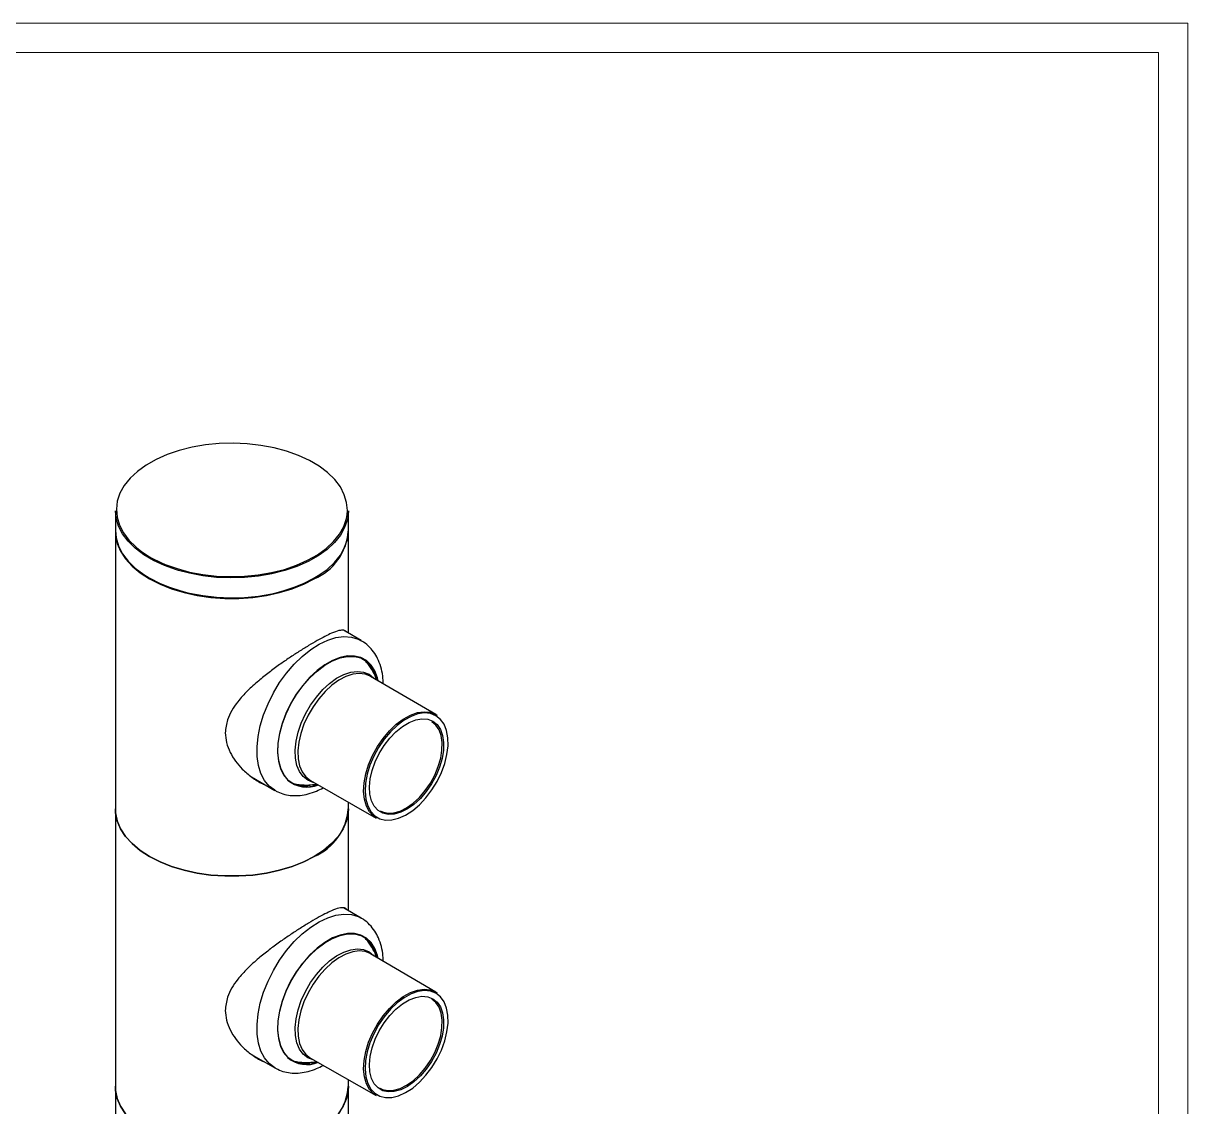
# Model space of a CAD drawing. Header units: millimetres. Extents: x 1036 to 1568, y -23 to 352.
# Drawn here: x 1448 to 1567.9, y 240.3 to 351.9 of the extents above; entities that cross this region are included whole.
import ezdxf

# ---------------------------------------------------------------- set-up
doc = ezdxf.new("R2010")
doc.units = ezdxf.units.MM
doc.layers.get('Defpoints').update_dxf_attribs({"color": 6, "lineweight": 9})
doc.layers.add('SolidLine', color=7, linetype='Continuous', lineweight=30)

msp = doc.modelspace()

# ---------------------------------------------------------------- linework, layer by layer
at = {"layer": 'Defpoints'}
for points in [[(1567.91, -23.09), (1567.91, 351.9), (1036.31, 351.9), (1036.31, -23.09)], [(1564.91, -20.09), (1564.91, 348.9), (1039.31, 348.9), (1039.31, -20.09)]]:
    msp.add_lwpolyline(points, close=True, dxfattribs=at)
at = {"layer": 'SolidLine', "color": 7, "linetype": 'Continuous', "lineweight": 25}
for p, q in [((1457.46, 301.71), (1457.46, 299.67)), ((1481.46, 299.67), (1481.46, 301.71)), ((1457.46, 299.59), (1457.46, 271.01)), ((1481.46, 289.09), (1481.46, 299.59)), ((1482.78, 288.33), (1480.95, 289.39)), ((1490.47, 280.72), (1483.75, 284.65)), ((1490.46, 280.72), (1490.59, 280.64)), ((1471.48, 274.3), (1473.88, 272.91)), ((1477.56, 273.91), (1484.32, 270.06)), ((1481.46, 271.01), (1481.46, 271.69)), ((1457.46, 271.01), (1457.46, 242.43)), ((1481.46, 260.52), (1481.46, 271.01)), ((1482.78, 259.75), (1480.95, 260.81)), ((1490.47, 252.14), (1483.75, 256.07)), ((1490.46, 252.14), (1490.59, 252.06)), ((1471.48, 245.72), (1473.88, 244.34)), ((1477.56, 245.33), (1484.32, 241.49)), ((1457.46, 242.43), (1457.46, 213.85)), ((1481.46, 242.43), (1481.46, 243.11)), ((1481.46, 231.94), (1481.46, 242.43))]:
    msp.add_line(p, q, dxfattribs=at)
at = {"layer": 'SolidLine', "color": 8, "linetype": 'Continuous', "lineweight": 25}
for p, q in [((1483.77, 285.59), (1483.73, 285.72)), ((1483.77, 257.01), (1483.73, 257.14))]:
    msp.add_line(p, q, dxfattribs=at)
at = {"layer": 'SolidLine', "color": 7, "linetype": 'Continuous', "lineweight": 25, "flags": 128}
for points in [[(1481.32, 301.29), (1481.36, 301.72), (1481.28, 302.54), (1481.04, 303.36), (1480.63, 304.16), (1480.05, 304.92), (1479.32, 305.63), (1478.45, 306.29), (1477.44, 306.88), (1476.32, 307.4), (1475.1, 307.84), (1473.8, 308.19), (1472.43, 308.44), (1471.02, 308.6), (1469.59, 308.66), (1468.15, 308.62), (1466.73, 308.48), (1465.36, 308.24), (1464.04, 307.91), (1462.8, 307.49), (1461.66, 306.98), (1460.64, 306.4), (1459.74, 305.75), (1458.98, 305.05), (1458.38, 304.3), (1457.93, 303.51), (1457.66, 302.69), (1457.56, 301.87), (1457.63, 301.04), (1457.87, 300.22), (1458.28, 299.43), (1458.86, 298.67), (1459.59, 297.95), (1459.83, 297.75)], [(1462.53, 296.05), (1461.4, 296.57), (1460.39, 297.17), (1459.51, 297.84), (1458.77, 298.56), (1458.19, 299.32), (1457.77, 300.13), (1457.53, 300.95), (1457.46, 301.71)], [(1481.46, 301.71), (1481.46, 301.63), (1481.35, 300.8), (1481.07, 299.98), (1480.63, 299.18), (1480.02, 298.42), (1479.26, 297.71), (1478.35, 297.06), (1477.31, 296.47), (1476.16, 295.96), (1474.92, 295.54), (1473.59, 295.21), (1472.2, 294.97), (1470.77, 294.82), (1469.32, 294.78), (1467.88, 294.84), (1466.46, 295), (1465.08, 295.26), (1463.97, 295.55)], [(1457.46, 299.67), (1457.53, 298.91), (1457.77, 298.08), (1458.19, 297.28), (1458.77, 296.52), (1459.51, 295.8), (1460.39, 295.13), (1461.4, 294.53), (1462.53, 294.01), (1463.76, 293.57), (1465.08, 293.22), (1466.46, 292.96), (1467.88, 292.8), (1469.32, 292.74), (1470.77, 292.78), (1472.2, 292.92), (1473.59, 293.16), (1474.92, 293.5), (1476.16, 293.92), (1477.31, 294.43), (1478.35, 295.02), (1479.26, 295.67), (1480.02, 296.38), (1480.63, 297.14), (1481.07, 297.94), (1481.35, 298.76), (1481.46, 299.59), (1481.46, 299.67)], [(1457.46, 299.59), (1457.48, 299.17), (1457.65, 298.34), (1458, 297.53), (1458.51, 296.74), (1459.19, 296), (1460.01, 295.31), (1460.97, 294.69), (1462.06, 294.13), (1463.25, 293.66), (1464.53, 293.27), (1465.89, 292.97), (1467.29, 292.77), (1468.73, 292.67), (1470.18, 292.67), (1471.62, 292.77), (1473.03, 292.97), (1474.38, 293.27), (1475.66, 293.66), (1476.86, 294.13), (1477.94, 294.69)], [(1475.23, 274.01), (1474.81, 274.54), (1474.49, 275.19), (1474.28, 275.96), (1474.2, 276.83), (1474.23, 277.77), (1474.39, 278.76), (1474.66, 279.78), (1475.05, 280.8), (1475.54, 281.81), (1476.11, 282.78), (1476.77, 283.68), (1477.48, 284.49), (1478.24, 285.2), (1479.03, 285.79), (1479.83, 286.24), (1480.61, 286.55), (1481.37, 286.7), (1482.08, 286.7), (1482.73, 286.54), (1483.3, 286.22), (1483.77, 285.77), (1484.15, 285.17), (1484.41, 284.46), (1484.47, 284.23)], [(1483.75, 284.65), (1483.75, 284.65), (1483.63, 284.72)], [(1484.32, 270.06), (1484.05, 270.24), (1483.63, 270.7), (1483.31, 271.28), (1483.11, 271.99), (1483.03, 272.79), (1483.08, 273.67), (1483.25, 274.6), (1483.54, 275.55), (1483.95, 276.49), (1484.45, 277.41), (1485.03, 278.26), (1485.68, 279.04), (1486.38, 279.71), (1487.11, 280.25), (1487.85, 280.66), (1488.57, 280.92), (1489.26, 281.01), (1489.9, 280.95), (1490.46, 280.72), (1490.46, 280.72)], [(1490.48, 280.59), (1489.93, 280.82), (1489.3, 280.88), (1488.62, 280.79), (1487.91, 280.53), (1487.19, 280.14), (1486.47, 279.6), (1485.78, 278.94), (1485.14, 278.18), (1484.56, 277.33), (1484.07, 276.43), (1483.68, 275.5), (1483.39, 274.57), (1483.22, 273.65), (1483.17, 272.79), (1483.25, 272), (1483.45, 271.31), (1483.76, 270.73), (1484.18, 270.29), (1484.69, 269.99), (1485.28, 269.85), (1485.93, 269.86), (1486.63, 270.03), (1487.35, 270.36), (1488.08, 270.83), (1488.78, 271.43), (1489.45, 272.14), (1490.06, 272.95), (1490.6, 273.82), (1491.04, 274.74), (1491.38, 275.68), (1491.61, 276.61), (1491.72, 277.5), (1491.71, 278.33), (1491.57, 279.07), (1491.32, 279.71), (1490.95, 280.22), (1490.48, 280.59)], [(1490.16, 280.03), (1490.59, 279.68), (1490.93, 279.18), (1491.16, 278.57), (1491.26, 277.85), (1491.25, 277.05), (1491.11, 276.19), (1490.85, 275.31), (1490.49, 274.43), (1490.02, 273.58), (1489.48, 272.79), (1488.87, 272.08), (1488.21, 271.47), (1487.53, 270.99), (1486.85, 270.65), (1486.18, 270.47), (1485.56, 270.43), (1485, 270.56), (1484.52, 270.84), (1484.13, 271.27), (1483.85, 271.83), (1483.68, 272.5), (1483.63, 273.26), (1483.71, 274.09), (1483.91, 274.96), (1484.22, 275.85), (1484.64, 276.71), (1485.14, 277.54), (1485.72, 278.29), (1486.36, 278.95), (1487.03, 279.5), (1487.72, 279.91), (1488.39, 280.17), (1489.04, 280.28), (1489.63, 280.24), (1490.16, 280.03)], [(1484.73, 270.81), (1484.97, 270.69), (1485.53, 270.57), (1486.14, 270.6), (1486.79, 270.78), (1487.46, 271.12), (1488.13, 271.59), (1488.77, 272.18), (1489.37, 272.88), (1489.9, 273.65), (1490.36, 274.49), (1490.72, 275.35), (1490.97, 276.22), (1491.1, 277.05), (1491.12, 277.84), (1491.02, 278.55), (1490.8, 279.15), (1490.47, 279.64), (1490.04, 279.98)], [(1481.46, 271.01), (1481.43, 270.59), (1481.26, 269.76), (1480.91, 268.95), (1480.4, 268.16), (1479.73, 267.42), (1478.9, 266.73), (1477.94, 266.11), (1476.86, 265.55), (1475.66, 265.08), (1474.38, 264.69), (1473.03, 264.39), (1471.62, 264.19), (1470.18, 264.09), (1468.73, 264.09), (1467.29, 264.19), (1465.89, 264.39), (1464.53, 264.69), (1463.25, 265.08), (1462.06, 265.55), (1460.97, 266.11), (1460.01, 266.73), (1459.19, 267.42), (1458.51, 268.16), (1458, 268.95), (1457.65, 269.76), (1457.48, 270.59), (1457.46, 271.01)], [(1457.46, 271.01), (1457.48, 270.59), (1457.65, 269.76), (1458, 268.95), (1458.51, 268.16), (1459.19, 267.42), (1460.01, 266.73), (1460.97, 266.11), (1462.06, 265.55), (1463.25, 265.08), (1464.53, 264.69), (1465.89, 264.39), (1467.29, 264.19), (1468.73, 264.09), (1470.18, 264.09), (1471.62, 264.19), (1473.03, 264.39), (1474.38, 264.69), (1475.66, 265.08), (1476.86, 265.55), (1477.94, 266.11)], [(1475.23, 245.43), (1474.81, 245.96), (1474.49, 246.61), (1474.28, 247.38), (1474.2, 248.25), (1474.23, 249.19), (1474.39, 250.18), (1474.66, 251.2), (1475.05, 252.23), (1475.54, 253.23), (1476.11, 254.2), (1476.77, 255.1), (1477.48, 255.91), (1478.24, 256.62), (1479.03, 257.21), (1479.83, 257.66), (1480.61, 257.97), (1481.37, 258.12), (1482.08, 258.12), (1482.73, 257.96), (1483.3, 257.65), (1483.77, 257.19), (1484.15, 256.59), (1484.41, 255.88), (1484.47, 255.65)], [(1483.75, 256.07), (1483.75, 256.07), (1483.63, 256.14)], [(1484.32, 241.49), (1484.05, 241.67), (1483.63, 242.12), (1483.31, 242.7), (1483.11, 243.41), (1483.03, 244.21), (1483.08, 245.09), (1483.25, 246.02), (1483.54, 246.97), (1483.95, 247.91), (1484.45, 248.83), (1485.03, 249.69), (1485.68, 250.46), (1486.38, 251.13), (1487.11, 251.68), (1487.85, 252.08), (1488.57, 252.34), (1489.26, 252.43), (1489.9, 252.37), (1490.46, 252.14), (1490.46, 252.14)], [(1490.48, 252.01), (1489.93, 252.24), (1489.3, 252.3), (1488.62, 252.21), (1487.91, 251.96), (1487.19, 251.56), (1486.47, 251.02), (1485.78, 250.36), (1485.14, 249.6), (1484.56, 248.75), (1484.07, 247.85), (1483.68, 246.92), (1483.39, 245.99), (1483.22, 245.08), (1483.17, 244.21), (1483.25, 243.42), (1483.45, 242.73), (1483.76, 242.15), (1484.18, 241.71), (1484.69, 241.41), (1485.28, 241.27), (1485.93, 241.28), (1486.63, 241.46), (1487.35, 241.78), (1488.08, 242.25), (1488.78, 242.85), (1489.45, 243.57), (1490.06, 244.37), (1490.6, 245.25), (1491.04, 246.16), (1491.38, 247.1), (1491.61, 248.03), (1491.72, 248.92), (1491.71, 249.75), (1491.57, 250.49), (1491.32, 251.13), (1490.95, 251.64), (1490.48, 252.01)], [(1490.16, 251.45), (1490.59, 251.1), (1490.93, 250.6), (1491.16, 249.99), (1491.26, 249.27), (1491.25, 248.47), (1491.11, 247.61), (1490.85, 246.73), (1490.49, 245.85), (1490.02, 245), (1489.48, 244.21), (1488.87, 243.5), (1488.21, 242.89), (1487.53, 242.42), (1486.85, 242.08), (1486.18, 241.89), (1485.56, 241.86), (1485, 241.98), (1484.52, 242.26), (1484.13, 242.69), (1483.85, 243.25), (1483.68, 243.92), (1483.63, 244.68), (1483.71, 245.51), (1483.91, 246.38), (1484.22, 247.27), (1484.64, 248.13), (1485.14, 248.96), (1485.72, 249.71), (1486.36, 250.37), (1487.03, 250.92), (1487.72, 251.33), (1488.39, 251.59), (1489.04, 251.7), (1489.63, 251.66), (1490.16, 251.45)], [(1484.73, 242.23), (1484.97, 242.11), (1485.53, 241.99), (1486.14, 242.02), (1486.79, 242.2), (1487.46, 242.54), (1488.13, 243.01), (1488.77, 243.6), (1489.37, 244.3), (1489.9, 245.08), (1490.36, 245.91), (1490.72, 246.77), (1490.97, 247.64), (1491.1, 248.48), (1491.12, 249.26), (1491.02, 249.97), (1490.8, 250.57), (1490.47, 251.06), (1490.04, 251.41)], [(1457.46, 242.43), (1457.48, 242.01), (1457.65, 241.18), (1458, 240.37), (1458.51, 239.59), (1459.19, 238.84), (1460.01, 238.16), (1460.97, 237.53), (1462.06, 236.97), (1463.25, 236.5), (1464.53, 236.11), (1465.89, 235.81), (1467.29, 235.61), (1468.73, 235.51), (1470.18, 235.51), (1471.62, 235.61), (1473.03, 235.81), (1474.38, 236.11), (1475.66, 236.5), (1476.86, 236.97), (1477.94, 237.53)], [(1458.51, 239.59), (1458, 240.37), (1457.65, 241.18), (1457.48, 242.01), (1457.46, 242.43)], [(1481.46, 242.43), (1481.43, 242.01), (1481.26, 241.18), (1480.91, 240.37), (1480.4, 239.59)]]:
    msp.add_lwpolyline(points, dxfattribs=at)
at = {"layer": 'SolidLine', "color": 8, "linetype": 'Continuous', "lineweight": 25, "flags": 128}
for points in [[(1462.59, 296.18), (1463.81, 295.74), (1465.11, 295.39), (1466.48, 295.14), (1467.89, 294.98), (1469.33, 294.92), (1470.76, 294.96), (1472.18, 295.1), (1473.55, 295.34), (1474.87, 295.67), (1476.11, 296.09), (1477.25, 296.6), (1478.28, 297.18), (1479.17, 297.83), (1479.93, 298.53), (1480.54, 299.28), (1480.98, 300.07), (1481.25, 300.89), (1481.32, 301.29)], [(1463.97, 295.55), (1463.76, 295.61), (1462.53, 296.05)], [(1473.3, 273.35), (1472.82, 273.93), (1472.45, 274.64), (1472.2, 275.46), (1472.06, 276.38), (1472.05, 277.39), (1472.15, 278.46), (1472.38, 279.57), (1472.73, 280.7), (1473.18, 281.83), (1473.74, 282.94), (1474.38, 284), (1475.1, 284.99), (1475.88, 285.9), (1476.71, 286.71), (1477.58, 287.4), (1478.45, 287.96), (1479.33, 288.37), (1480.18, 288.64), (1481, 288.74), (1481.77, 288.69), (1482.47, 288.49), (1482.79, 288.32)], [(1484.51, 284.21), (1484.45, 284.49), (1484.18, 285.21), (1483.8, 285.8), (1483.32, 286.27), (1482.75, 286.58), (1482.1, 286.74), (1481.38, 286.75), (1480.62, 286.59), (1479.83, 286.29), (1479.03, 285.83), (1478.24, 285.24), (1477.47, 284.52), (1476.75, 283.7), (1476.09, 282.8), (1475.51, 281.82), (1475.02, 280.81), (1474.63, 279.78), (1474.36, 278.75), (1474.2, 277.75), (1474.16, 276.8), (1474.25, 275.93), (1474.45, 275.16), (1474.78, 274.5), (1475.21, 273.97), (1475.21, 273.97)], [(1477.27, 273.96), (1476.8, 274.33), (1476.42, 274.85), (1476.16, 275.48), (1476.01, 276.23), (1475.98, 277.06), (1476.07, 277.96), (1476.28, 278.89), (1476.61, 279.84), (1477.03, 280.78), (1477.56, 281.68), (1478.16, 282.52), (1478.82, 283.28), (1479.52, 283.93), (1480.25, 284.45), (1480.99, 284.84), (1481.71, 285.08), (1482.39, 285.16), (1483.03, 285.09), (1483.59, 284.87), (1484.06, 284.49), (1484.1, 284.44)], [(1483.63, 284.72), (1483.2, 284.88), (1482.58, 284.95), (1481.9, 284.86), (1481.19, 284.63), (1480.47, 284.24), (1479.75, 283.73), (1479.06, 283.09), (1478.41, 282.35), (1477.82, 281.52), (1477.3, 280.64), (1476.88, 279.71), (1476.56, 278.78), (1476.35, 277.86), (1476.26, 276.98), (1476.29, 276.16), (1476.44, 275.42), (1476.7, 274.8), (1477.07, 274.29), (1477.54, 273.92)], [(1476.62, 273.4), (1476.9, 273.46), (1476.94, 273.47)], [(1477.91, 273.71), (1477.83, 273.73), (1477.27, 273.96)], [(1473.89, 272.91), (1473.87, 272.92), (1473.3, 273.35)], [(1473.3, 244.78), (1472.82, 245.35), (1472.45, 246.06), (1472.2, 246.88), (1472.06, 247.8), (1472.05, 248.81), (1472.15, 249.88), (1472.38, 250.99), (1472.73, 252.12), (1473.18, 253.25), (1473.74, 254.36), (1474.38, 255.42), (1475.1, 256.42), (1475.88, 257.33), (1476.71, 258.13), (1477.58, 258.82), (1478.45, 259.38), (1479.33, 259.79), (1480.18, 260.06), (1481, 260.17), (1481.77, 260.12), (1482.47, 259.91), (1482.79, 259.75)], [(1484.51, 255.63), (1484.45, 255.91), (1484.18, 256.63), (1483.8, 257.23), (1483.32, 257.69), (1482.75, 258), (1482.1, 258.17), (1481.38, 258.17), (1480.62, 258.01), (1479.83, 257.71), (1479.03, 257.25), (1478.24, 256.66), (1477.47, 255.94), (1476.75, 255.12), (1476.09, 254.22), (1475.51, 253.25), (1475.02, 252.23), (1474.63, 251.2), (1474.36, 250.17), (1474.2, 249.17), (1474.16, 248.23), (1474.25, 247.36), (1474.45, 246.58), (1474.78, 245.92), (1475.21, 245.39), (1475.21, 245.39)], [(1477.27, 245.38), (1476.8, 245.75), (1476.42, 246.27), (1476.16, 246.9), (1476.01, 247.65), (1475.98, 248.48), (1476.07, 249.38), (1476.28, 250.32), (1476.61, 251.27), (1477.03, 252.2), (1477.56, 253.11), (1478.16, 253.94), (1478.82, 254.7), (1479.52, 255.35), (1480.25, 255.87), (1480.99, 256.26), (1481.71, 256.5), (1482.39, 256.58), (1483.03, 256.51), (1483.59, 256.29), (1484.06, 255.91), (1484.1, 255.87)], [(1483.63, 256.14), (1483.2, 256.3), (1482.58, 256.37), (1481.9, 256.28), (1481.19, 256.05), (1480.47, 255.67), (1479.75, 255.15), (1479.06, 254.51), (1478.41, 253.77), (1477.82, 252.94), (1477.3, 252.06), (1476.88, 251.14), (1476.56, 250.2), (1476.35, 249.28), (1476.26, 248.4), (1476.29, 247.58), (1476.44, 246.85), (1476.7, 246.22), (1477.07, 245.71), (1477.54, 245.34)], [(1473.89, 244.33), (1473.87, 244.34), (1473.3, 244.78)], [(1476.62, 244.82), (1476.9, 244.88), (1476.94, 244.89)], [(1477.91, 245.13), (1477.83, 245.15), (1477.27, 245.38)]]:
    msp.add_lwpolyline(points, dxfattribs=at)
at = {"layer": 'SolidLine', "color": 7, "linetype": 'Continuous', "lineweight": 25}
for centre, radius, start, end in [((1475.65, 300.04), 5.82, 293.1382, 355.5416), ((1469.46, 310.77), 18.11, 242.1885, 297.8115), ((1481.15, 283.77), 3.22, 9.6626, 55.0409), ((1477.16, 276.23), 2.95, 229.0717, 292.085), ((1476.95, 276.28), 2.9, 243.3359, 280.983), ((1475.65, 271.46), 5.82, 293.1382, 355.5416), ((1481.15, 255.2), 3.22, 9.6624, 55.0411), ((1477.16, 247.66), 2.95, 229.072, 292.0845), ((1476.95, 247.7), 2.9, 243.3359, 280.983), ((1475.65, 242.88), 5.82, 293.1382, 355.5416)]:
    msp.add_arc(centre, radius, start, end, dxfattribs=at)
at = {"layer": 'SolidLine', "color": 8, "linetype": 'Continuous', "lineweight": 25}
for centre, radius, start, end in [((1466.69, 306.59), 11.19, 232.164, 248.4864), ((1477.17, 276.29), 3.05, 229.8217, 293.225), ((1477.17, 247.72), 3.05, 229.8217, 293.2253)]:
    msp.add_arc(centre, radius, start, end, dxfattribs=at)
at = {"layer": 'SolidLine', "color": 7, "linetype": 'Continuous', "lineweight": 25}
for points, knots in [([(1481.27, 289.2), (1481.26, 289.22), (1481.21, 289.34), (1480.99, 289.41), (1480.52, 289.4), (1479.85, 289.15), (1479.06, 288.78), (1478.26, 288.35), (1477.36, 287.82), (1476.39, 287.22), (1475.38, 286.56), (1474.34, 285.84), (1473.27, 285.05), (1472.15, 284.15), (1471.04, 283.16), (1470.11, 282.14), (1469.43, 281.14), (1468.91, 280.09), (1468.83, 279.29), (1468.78, 278.83)], [0, 0, 0, 0, 0.0079174, 0.073679, 0.1505729, 0.2304703, 0.2842342, 0.339509, 0.393302, 0.448741, 0.5014604, 0.5554173, 0.6144705, 0.6747329, 0.7453412, 0.8176573, 0.8716497, 0.9268972, 1, 1, 1, 1]), ([(1485.04, 283.89), (1485.04, 284.08), (1485.03, 284.6), (1484.88, 285.41), (1484.59, 286.27), (1484.18, 287.03), (1483.67, 287.66), (1483.19, 288.1), (1482.87, 288.26), (1482.78, 288.31)], [0, 0, 0, 0, 0.096164, 0.277138, 0.456491, 0.613541, 0.782143, 0.944473, 1, 1, 1, 1]), ([(1484.4, 284.27), (1484.27, 284.56), (1484, 285.16), (1483.57, 285.84), (1483.24, 286.2), (1483.13, 286.32)], [0, 0, 0, 0, 0.394686, 0.804534, 1, 1, 1, 1]), ([(1468.78, 278.83), (1468.8, 278.49), (1468.86, 277.81), (1469.25, 276.82), (1469.81, 275.9), (1470.56, 275.03), (1471.5, 274.25), (1472.29, 273.72), (1472.75, 273.55), (1472.82, 273.53)], [0, 0, 0, 0, 0.149464, 0.304989, 0.454109, 0.606274, 0.786314, 0.969958, 1, 1, 1, 1]), ([(1475.83, 273.61), (1476.02, 273.57), (1476.53, 273.47), (1477.32, 273.44), (1477.91, 273.51), (1478.17, 273.54)], [0, 0, 0, 0, 0.2486556, 0.6647768, 1, 1, 1, 1]), ([(1473.9, 272.93), (1473.99, 272.87), (1474.3, 272.67), (1474.9, 272.48), (1475.67, 272.35), (1476.49, 272.37), (1477.33, 272.53), (1478.13, 272.79), (1478.63, 273.05), (1478.86, 273.17)], [0, 0, 0, 0, 0.064368, 0.21983, 0.375136, 0.533223, 0.696245, 0.864898, 1, 1, 1, 1]), ([(1481.27, 260.62), (1481.26, 260.64), (1481.21, 260.76), (1480.99, 260.83), (1480.52, 260.82), (1479.85, 260.57), (1479.06, 260.2), (1478.26, 259.77), (1477.36, 259.24), (1476.39, 258.64), (1475.38, 257.98), (1474.34, 257.26), (1473.27, 256.47), (1472.15, 255.57), (1471.04, 254.58), (1470.11, 253.56), (1469.43, 252.57), (1468.91, 251.51), (1468.83, 250.71), (1468.78, 250.25)], [0, 0, 0, 0, 0.007917, 0.073679, 0.150573, 0.23047, 0.284234, 0.339509, 0.393302, 0.448741, 0.50146, 0.555417, 0.614471, 0.674733, 0.745341, 0.817658, 0.87165, 0.926897, 1, 1, 1, 1]), ([(1485.04, 255.32), (1485.04, 255.5), (1485.03, 256.02), (1484.88, 256.83), (1484.59, 257.69), (1484.18, 258.45), (1483.67, 259.08), (1483.19, 259.52), (1482.87, 259.69), (1482.78, 259.73)], [0, 0, 0, 0, 0.096164, 0.277137, 0.456492, 0.613541, 0.782142, 0.944473, 1, 1, 1, 1]), ([(1484.4, 255.69), (1484.27, 255.98), (1484, 256.58), (1483.57, 257.26), (1483.24, 257.62), (1483.13, 257.74)], [0, 0, 0, 0, 0.394686, 0.804534, 1, 1, 1, 1]), ([(1468.78, 250.25), (1468.8, 249.91), (1468.86, 249.23), (1469.25, 248.24), (1469.81, 247.32), (1470.56, 246.45), (1471.5, 245.67), (1472.29, 245.14), (1472.75, 244.97), (1472.82, 244.95)], [0, 0, 0, 0, 0.149464, 0.30499, 0.454109, 0.606274, 0.786314, 0.969958, 1, 1, 1, 1]), ([(1475.83, 245.03), (1476.02, 244.99), (1476.53, 244.89), (1477.33, 244.87), (1477.93, 244.93), (1478.2, 244.97)], [0, 0, 0, 0, 0.2455995, 0.6566054, 1, 1, 1, 1]), ([(1473.9, 244.35), (1473.99, 244.29), (1474.3, 244.1), (1474.9, 243.9), (1475.67, 243.77), (1476.49, 243.79), (1477.33, 243.95), (1478.13, 244.21), (1478.63, 244.47), (1478.86, 244.59)], [0, 0, 0, 0, 0.064368, 0.21983, 0.375136, 0.533223, 0.696245, 0.864898, 1, 1, 1, 1])]:
    msp.add_open_spline(points, degree=3, knots=knots, dxfattribs=at)

doc.saveas('drawing.dxf')
